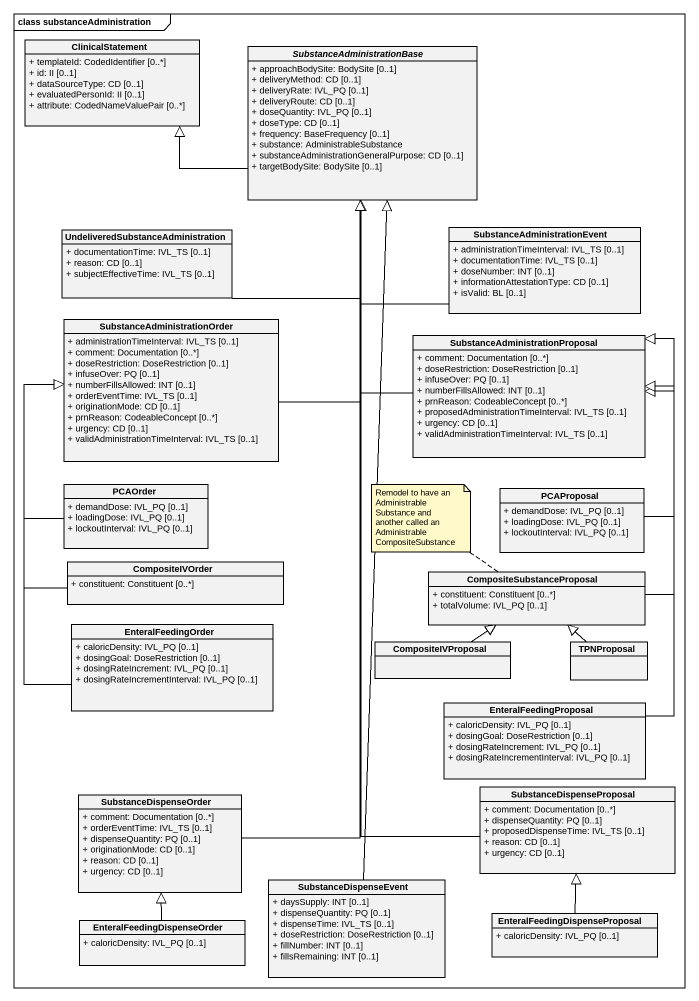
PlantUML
@startuml
mainframe class substanceAdministration
hide circle
hide empty members
skinparam classAttributeIconSize 0
class ClinicalStatement {
  + templateId: CodedIdentifier [0..*]
  + id: II [0..1]
  + dataSourceType: CD [0..1]
  + evaluatedPersonId: II [0..1]
  + attribute: CodedNameValuePair [0..*]
}
abstract class SubstanceAdministrationBase {
  + approachBodySite: BodySite [0..1]
  + deliveryMethod: CD [0..1]
  + deliveryRate: IVL_PQ [0..1]
  + deliveryRoute: CD [0..1]
  + doseQuantity: IVL_PQ [0..1]
  + doseType: CD [0..1]
  + frequency: BaseFrequency [0..1]
  + substance: AdministrableSubstance
  + substanceAdministrationGeneralPurpose: CD [0..1]
  + targetBodySite: BodySite [0..1]
}
class "UndeliveredSubstanceAdministration" as UndeliveredSubstanceAdminist {
  + documentationTime: IVL_TS [0..1]
  + reason: CD [0..1]
  + subjectEffectiveTime: IVL_TS [0..1]
}
class SubstanceAdministrationEvent {
  + administrationTimeInterval: IVL_TS [0..1]
  + documentationTime: IVL_TS [0..1]
  + doseNumber: INT [0..1]
  + informationAttestationType: CD [0..1]
  + isValid: BL [0..1]
}
class SubstanceAdministrationOrder {
  + administrationTimeInterval: IVL_TS [0..1]
  + comment: Documentation [0..*]
  + doseRestriction: DoseRestriction [0..1]
  + infuseOver: PQ [0..1]
  + numberFillsAllowed: INT [0..1]
  + orderEventTime: IVL_TS [0..1]
  + originationMode: CD [0..1]
  + prnReason: CodeableConcept [0..*]
  + urgency: CD [0..1]
  + validAdministrationTimeInterval: IVL_TS [0..1]
}
class "SubstanceAdministrationProposal" as SubstanceAdministrationPropo {
  + comment: Documentation [0..*]
  + doseRestriction: DoseRestriction [0..1]
  + infuseOver: PQ [0..1]
  + numberFillsAllowed: INT [0..1]
  + prnReason: CodeableConcept [0..*]
  + proposedAdministrationTimeInterval: IVL_TS [0..1]
  + urgency: CD [0..1]
  + validAdministrationTimeInterval: IVL_TS [0..1]
}
class PCAOrder {
  + demandDose: IVL_PQ [0..1]
  + loadingDose: IVL_PQ [0..1]
  + lockoutInterval: IVL_PQ [0..1]
}
class PCAProposal {
  + demandDose: IVL_PQ [0..1]
  + loadingDose: IVL_PQ [0..1]
  + lockoutInterval: IVL_PQ [0..1]
}
class CompositeIVOrder {
  + constituent: Constituent [0..*]
}
class CompositeSubstanceProposal {
  + constituent: Constituent [0..*]
  + totalVolume: IVL_PQ [0..1]
}
class EnteralFeedingOrder {
  + caloricDensity: IVL_PQ [0..1]
  + dosingGoal: DoseRestriction [0..1]
  + dosingRateIncrement: IVL_PQ [0..1]
  + dosingRateIncrementInterval: IVL_PQ [0..1]
}
class CompositeIVProposal
class TPNProposal
class EnteralFeedingProposal {
  + caloricDensity: IVL_PQ [0..1]
  + dosingGoal: DoseRestriction [0..1]
  + dosingRateIncrement: IVL_PQ [0..1]
  + dosingRateIncrementInterval: IVL_PQ [0..1]
}
class SubstanceDispenseOrder {
  + comment: Documentation [0..*]
  + orderEventTime: IVL_TS [0..1]
  + dispenseQuantity: PQ [0..1]
  + originationMode: CD [0..1]
  + reason: CD [0..1]
  + urgency: CD [0..1]
}
class SubstanceDispenseProposal {
  + comment: Documentation [0..*]
  + dispenseQuantity: PQ [0..1]
  + proposedDispenseTime: IVL_TS [0..1]
  + reason: CD [0..1]
  + urgency: CD [0..1]
}
class SubstanceDispenseEvent {
  + daysSupply: INT [0..1]
  + dispenseQuantity: PQ [0..1]
  + dispenseTime: IVL_TS [0..1]
  + doseRestriction: DoseRestriction [0..1]
  + fillNumber: INT [0..1]
  + fillsRemaining: INT [0..1]
}
class EnteralFeedingDispenseOrder {
  + caloricDensity: IVL_PQ [0..1]
}
class "EnteralFeedingDispenseProposal" as EnteralFeedingDispensePropos {
  + caloricDensity: IVL_PQ [0..1]
}
SubstanceAdministrationBase -left-|> ClinicalStatement
UndeliveredSubstanceAdminist -up-|> SubstanceAdministrationBase
SubstanceAdministrationEvent -up-|> SubstanceAdministrationBase
SubstanceAdministrationOrder -up-|> SubstanceAdministrationBase
SubstanceAdministrationPropo -up-|> SubstanceAdministrationBase
PCAOrder -up-|> SubstanceAdministrationOrder
PCAProposal -up-|> SubstanceAdministrationPropo
CompositeIVOrder -up-|> SubstanceAdministrationOrder
CompositeSubstanceProposal -up-|> SubstanceAdministrationPropo
EnteralFeedingOrder -up-|> SubstanceAdministrationOrder
CompositeIVProposal -up-|> CompositeSubstanceProposal
TPNProposal -up-|> CompositeSubstanceProposal
EnteralFeedingProposal -up-|> SubstanceAdministrationPropo
SubstanceDispenseOrder -up-|> SubstanceAdministrationBase
SubstanceDispenseProposal -up-|> SubstanceAdministrationBase
SubstanceDispenseEvent -up-|> SubstanceAdministrationBase
EnteralFeedingDispenseOrder -up-|> SubstanceDispenseOrder
EnteralFeedingDispensePropos -up-|> SubstanceDispenseProposal
note top of CompositeSubstanceProposal : Remodel to have an AdministrableSubstance and another called an AdministrableCompositeSubstance
@enduml
